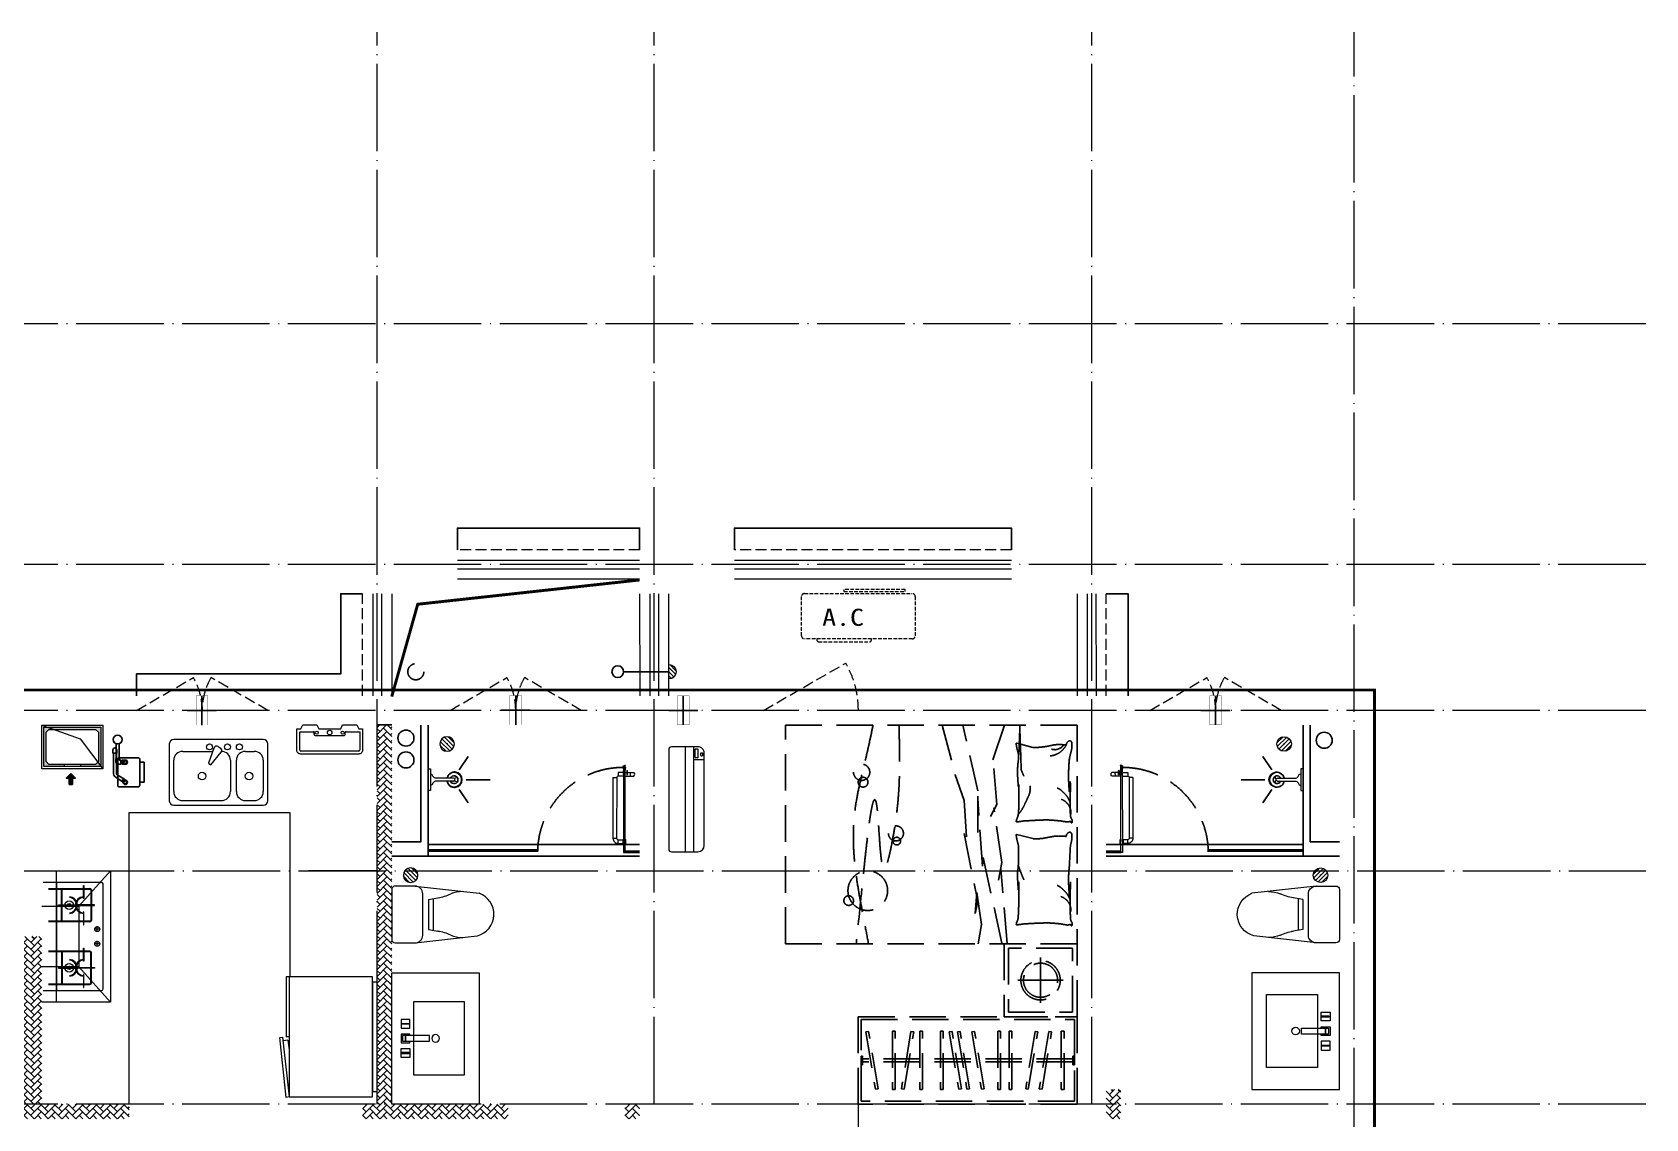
# Model space of a CAD drawing. Extents: x 27938 to 983267, y -209821 to 1628073.
# Drawn here: x 722151 to 733217, y -169535 to -162085 of the extents above; entities that cross this region are included whole.
import ezdxf

# ---------------------------------------------------------------- set-up
doc = ezdxf.new("R2010")
doc.units = 0
doc.header["$LTSCALE"] = 1000
doc.header["$MEASUREMENT"] = 0
for name, pattern in [('A户型$0$DASH', [0.35, 0.25, -0.1]), ('DASH', [0.35, 0.25, -0.1]), ('DOTE', [2.42, 2, -0.2, 0.02, -0.2])]:
    doc.linetypes.add(name, pattern=pattern)
for name, color, linetype in [('$RECOVER_210609100354-13', 7, 'Continuous'), ('$RECOVER_210609100354-32', 7, 'Continuous'), ('3.5方案汇报，与郭总、侯月琴确定户型_t8$0$2020.03.04 -1安徽标准化洋房户型(UA）_t8_t8$0$看线', 154, 'Continuous'), ('5fur', 250, 'Continuous'), ('AH-FURNITURE', 1, 'Continuous'), ('IP-bath&kitchen-JOHNSON', 4, 'Continuous'), ('P-bath&kitchen-JOHNSON', 4, 'Continuous'), ('VPIPE-中水', 122, 'Continuous'), ('VPIPE-凝结', 150, 'Continuous'), ('VPIPE-雨水', 4, 'DASH'), ('保温', 6, 'Continuous'), ('建筑-排气道', 9, 'Continuous'), ('机电标识类', 1, 'Continuous'), ('看线', 251, 'Continuous')]:
    doc.layers.add(name, color=color, linetype=linetype)
for name, color, linetype, lineweight in [('DOTE', 19, 'DOTE', 9), ('LVTRY', 1, 'Continuous', 13), ('PUB_HATCH', 8, 'Continuous', 9), ('WINDOW', 144, 'Continuous', 15), ('平面-栏杆', 135, 'Continuous', 15), ('平面-看线', 45, 'Continuous', 15), ('平面-空调室内机', 176, 'Continuous', 9), ('平面-空调预留孔', 173, 'Continuous', 15), ('空调', 76, 'Continuous', 13), ('立面-洞口示意', 152, 'Continuous', 13)]:
    doc.layers.add(name, color=color, linetype=linetype, lineweight=lineweight)
doc.styles.add('DIM_FONT', font='SIMPLEX.shx', dxfattribs={"width": 0.56})
doc.styles.add('黑体', font='')
doc.styles.get('黑体').set_extended_font_data('SimHei')
pattern_1 = [(45, (0, 0), (0, 47.4157523), [100.584, -33.528]), (135, (23.708, 23.708), (3e-15, 47.4157523), [100.584, -33.528])]

# ---------------------------------------------------------------- blocks, each defined once
blk = doc.blocks.new('GFDGDGRDGRDG')
at = {"layer": 'DOTE', "linetype": 'DOTE', "ltscale": 0.3}
for p, q in [((617694, 368758), (617694, 376108)), ((619594, 368758), (619594, 376108)), ((622594, 368758), (622594, 376108)), ((624394, 360558), (624394, 376108)), ((626394, 374108), (573594, 374108)), ((626394, 372458), (573594, 372458)), ((626394, 371458), (573594, 371458)), ((573594, 370358), (626394, 370358)), ((626394, 368758), (573594, 368758)), ((620994, 360558), (620994, 368758))]:
    blk.add_line(p, q, dxfattribs=at)
blk = doc.blocks.new('rrrrrrrrrrrra')
for p, q in [((-112, 459), (-112, 324)), ((253, 484), (-87, 484)), ((278, 324), (278, 459)), ((-112, 324), (-64, -103)), ((-59, 271), (224, 271)), ((-21, 232), (-34, 154)), ((186, 232), (-21, 232)), ((186, 232), (199, 154)), ((278, 324), (228, -116)), ((191, 200), (-26, 200))]:
    blk.add_line(p, q)
for centre, radius, start, end in [((-87, 459), 25, 90, 180), ((253, 459), 25, 0, 90), ((-59, 324), 53.3, 180, 270), ((224, 324), 53.3, 270, 0), ((-323, 210), 294, 333.5369, 351.4828), ((488, 210), 294, 188.5172, 206.4631), ((149, -3), 224, 158.5202, 180), ((16, -3), 224, 0, 21.4798), ((84, -64), 153, 195.0773, 340.1181)]:
    blk.add_arc(centre, radius, start, end)
blk = doc.blocks.new('A$C1E0F638F')
for points in [[(500, 435), (500, 85), (0, 85), (0, 435)], [(270, 30), (230, 30), (230, 195), (270, 195)], [(120, 0), (180, 0), (180, 60), (120, 60)], [(147, 55), (153, 55), (153, 5), (147, 5)], [(230, 30), (270, 30), (270, 10), (230, 10)], [(380, 0), (320, 0), (320, 60), (380, 60)], [(353, 55), (347, 55), (347, 5), (353, 5)]]:
    blk.add_lwpolyline(points, close=True)
blk.add_lwpolyline([(270, 60), (280, 60), (280, 0), (220, 0), (220, 60), (230, 60)])
blk.add_circle((250, 236), 26)
blk = doc.blocks.new('$lvtry$00000171')
for p, q in [((-74, 11), (-11, 74)), ((-70, -27), (27, 70)), ((-53, -53), (53, 53)), ((-27, -70), (70, 27)), ((11, -74), (74, -11))]:
    blk.add_line(p, q)
blk.add_circle((0, 0), 75)
blk.add_point((0, 0))
blk = doc.blocks.new('135')
blk.add_hatch(color=256).paths.add_polyline_path([(5, 2), (4, -1), (-5, 2), (-4, 5)])
for p, q in [((-6, 19), (-3, 19)), ((-3, 19), (-6, 19)), ((-6, 3), (5, -2)), ((-6, 3), (-5, 3)), ((-5, 11), (-5, 31)), ((5, 11), (-5, 11)), ((5, 10), (-5, 10)), ((-5, 3), (-4, 6)), ((-4, 6), (5, 2)), ((0, 0), (0, 39)), ((6, 19), (3, 19)), ((3, 19), (6, 19)), ((4, -1), (5, 2)), ((5, 11), (5, 32)), ((4, -1), (6, -2))]:
    blk.add_line(p, q)
for centre, radius, start, end in [((6, 16), 13.5, 151.0147, 204.8403), ((13, 4), 20.5, 163.0924, 182.0012), ((-6, 4), 1, 184.2275, 248.4661), ((-5, 22), 0.5, 335.7643, 151.0147), ((4, 18), 9.42, 155.7643, 171.9773), ((9, 15), 14.6, 166.278, 198.0953), ((14, 4), 19.5, 163.7443, 182.5269), ((-5, 3), 0.5, 181.9385, 247.2597), ((5, 22), 0.5, 29.8425, 204.574), ((-6, 17), 11.7, 10.475, 24.574), ((-6, 15), 12.4, 338.6449, 16.0476), ((29, 7), 24, 172.9439, 199.2318), ((-6, 16), 13.4, 334.9111, 29.8425), ((26, 6), 20.6, 169.1454, 199.9526), ((6, -1), 1.17, 247.4597, 19.9526), ((6, -1), 0.5, 247.4597, 19.2318)]:
    blk.add_arc(centre, radius, start, end)
blk.add_open_spline([(-5, 31), (-4, 31), (-2, 33), (1, 29), (3, 31), (5, 32)], degree=3, knots=[0, 0, 0, 0, 3.066329, 6.218313, 11.124135, 11.124135, 11.124135, 11.124135])
blk = doc.blocks.new('SDFAWERAWER')
at = {"layer": 'LVTRY', "color": 1}
for p, q in [((593988, -1242191), (593978, -1242214)), ((594017, -1242203), (593988, -1242191)), ((594016, -1242220), (594027, -1242193)), ((594023, -1242211), (594030, -1242194)), ((594027, -1242193), (594033, -1242195)), ((594030, -1242194), (594031, -1242197)), ((593941, -1242210), (593784, -1242595)), ((593965, -1242220), (593807, -1242604)), ((593941, -1242210), (593965, -1242220)), ((594007, -1242226), (593978, -1242214)), ((594016, -1242220), (594022, -1242223)), ((594026, -1242204), (594018, -1242222)), ((594018, -1242222), (594021, -1242220)), ((594025, -1242211), (594021, -1242220)), ((594023, -1242221), (594022, -1242223)), ((594022, -1242223), (594024, -1242222)), ((594024, -1242221), (594024, -1242222)), ((594025, -1242211), (594031, -1242197)), ((594028, -1242234), (594078, -1242255)), ((594032, -1242197), (594033, -1242195)), ((594033, -1242195), (594034, -1242197)), ((594034, -1242198), (594034, -1242197)), ((594047, -1242201), (594036, -1242229)), ((594036, -1242229), (594039, -1242230)), ((594037, -1242211), (594088, -1242232)), ((594039, -1242230), (594045, -1242214)), ((594039, -1242230), (594042, -1242228)), ((594042, -1242228), (594051, -1242205)), ((594050, -1242202), (594043, -1242218)), ((594047, -1242201), (594050, -1242202)), ((594050, -1242202), (594051, -1242205)), ((594057, -1242246), (594067, -1242223)), ((593784, -1242595), (593807, -1242604)), ((593803, -1242641), (593813, -1242618)), ((593813, -1242618), (593842, -1242630)), ((593842, -1242630), (593833, -1242653)), ((593845, -1242629), (593834, -1242656)), ((593848, -1242630), (593836, -1242657)), ((593845, -1242629), (593842, -1242630)), ((593848, -1242630), (593845, -1242629)), ((593847, -1242662), (593858, -1242634)), ((593850, -1242663), (593861, -1242635)), ((593858, -1242634), (593861, -1242635)), ((593861, -1242635), (593862, -1242637)), ((593803, -1242641), (593833, -1242653)), ((593834, -1242656), (593833, -1242653)), ((593836, -1242657), (593834, -1242656)), ((593847, -1242662), (593850, -1242663)), ((593852, -1242662), (593862, -1242637))]:
    blk.add_line(p, q, dxfattribs=at)
blk.add_lwpolyline([(593823, -1242717), (594046, -1242174), (594037, -1242170), (593814, -1242713)], close=True, dxfattribs=at)
blk.add_arc((594075, -1242240), 15.3, 281.7932, 33.7019, dxfattribs=at)
for centre, major_axis, start_param, end_param in [((593974, -1242224), (3.93, 9.6), 0, 1.570796), ((593817, -1242608), (13.5, 33.1), 1.570796, 3.141593), ((593817, -1242608), (3.93, 9.6), 1.570796, 3.141593)]:
    blk.add_ellipse(centre, major_axis=major_axis, ratio=1, start_param=start_param, end_param=end_param, dxfattribs=at)
at = {"layer": 'P-bath&kitchen-JOHNSON', "color": 8, "linetype": 'DASH'}
blk.add_arc((593810, -1242714), 586, 67.5369, 157.1325, dxfattribs=at)
at = {"layer": 'LVTRY', "color": 1, "xscale": -1, "rotation": 157.7329157530927}
blk.add_blockref('135', (594045, -1242162), dxfattribs=at)
blk = doc.blocks.new('A$C5DCB2F21')
at = {"layer": 'IP-bath&kitchen-JOHNSON', "color": 8}
for p, q in [((-68, -213), (-158, -275)), ((68, -213), (158, -275)), ((0, -261), (0, -425))]:
    blk.add_line(p, q, dxfattribs=at)
at = {"layer": 'IP-bath&kitchen-JOHNSON', "color": 250}
for centre, major_axis, ratio, start_param, end_param in [((0, -179), (-51, 0), 0.990052, -1.36297, 4.504563), ((0, -178), (-26.8, 0), 0.994812, -1.167677, 4.309269)]:
    blk.add_ellipse(centre, major_axis=major_axis, ratio=ratio, start_param=start_param, end_param=end_param, dxfattribs=at)
at = {"layer": 'LVTRY', "color": 1}
for p, q in [((74, 0), (-74, 0)), ((-10, -174), (-10, -49)), ((11, -174), (11, -49))]:
    blk.add_line(p, q, dxfattribs=at)
blk.add_lwpolyline([(74, 0), (74, -16), (-74, -16), (-74, 0)], dxfattribs=at)
for points in [[(-26, -31, -0.364142), (-38, -16, -0.020495)], [(-10, -49, 0.214893), (-26, -31, 7.649644)], [(11, -49, -0.21439), (26, -31, -7.649644)], [(26, -31, 0.364142), (38, -16, 0.020495)]]:
    blk.add_lwpolyline(points, format="xyb", dxfattribs=at)
blk.add_arc((0, -174), 10.5, 180, 0, dxfattribs=at)
for centre, major_axis, ratio, start_param, end_param in [((0, -181), (53.6, 0), 0.987577, 1.76809, 7.656688), ((-12, -165), (0, 1.43), 0.85, -1.570796, 4.712389), ((-12, -189), (0, 1.43), 0.85, 4.712389, 10.995574), ((12, -165), (0, 1.43), 0.85, 4.712389, 10.995574), ((12, -189), (0, 1.43), 0.85, 4.712389, 10.995574)]:
    blk.add_ellipse(centre, major_axis=major_axis, ratio=ratio, start_param=start_param, end_param=end_param, dxfattribs=at)
blk = doc.blocks.new('fgdfsdfsfssfes')
at = {"layer": '$RECOVER_210609100354-32', "color": 8}
for points in [[(575944, 371358), (575944, 370458), (575694, 370458)], [(575894, 371358), (575894, 370558), (575694, 370558)]]:
    blk.add_lwpolyline(points, dxfattribs=at)
at = {"layer": 'IP-bath&kitchen-JOHNSON'}
for p, q in [((575944, 370538), (577294, 370538)), ((575944, 370503), (576594, 370503)), ((575944, 370493), (576594, 370493)), ((576594, 370493), (576594, 370503)), ((577294, 370493), (577194, 370493)), ((577194, 370483), (577194, 370493)), ((577294, 370483), (577194, 370483)), ((575944, 370458), (577294, 370458))]:
    blk.add_line(p, q, dxfattribs=at)
at = {"layer": 'LVTRY', "color": 1}
blk.add_lwpolyline([(576294, 368858), (575694, 368858), (575694, 369658), (576294, 369658)], close=True, dxfattribs=at)
at = {"layer": 'IP-bath&kitchen-JOHNSON', "rotation": 22.25976934310711}
blk.add_blockref('SDFAWERAWER', (-443125, 1295644), dxfattribs=at)
at = {"layer": 'LVTRY', "color": 1, "xscale": -0.6666666667107826, "yscale": 0.6666666667107826}
for p in [(576074, 371228), (575824, 370328)]:
    blk.add_blockref('$lvtry$00000171', p, dxfattribs=at)
at = {"layer": 'LVTRY', "color": 1, "rotation": 90.008488524447}
blk.add_blockref('A$C5DCB2F21', (575944, 370983), dxfattribs=at)
at = {"layer": 'LVTRY', "color": 1, "extrusion": (0, 0, -1), "xscale": -1, "zscale": -1, "rotation": 270}
blk.add_blockref('rrrrrrrrrrrra', (-576178, 369976), dxfattribs=at)
at = {"layer": 'LVTRY', "color": 1, "xscale": -1, "rotation": 270}
blk.add_blockref('A$C1E0F638F', (575759, 369009), dxfattribs=at)
blk = doc.blocks.new('cvxcvxvcxvcx')
at = {"layer": '$RECOVER_210609100354-32', "color": 8}
for points in [[(581944, 371358), (581944, 370458), (582194, 370458)], [(581994, 371358), (581994, 370558), (582194, 370558)]]:
    blk.add_lwpolyline(points, dxfattribs=at)
at = {"layer": 'IP-bath&kitchen-JOHNSON'}
for p, q in [((581944, 370538), (580494, 370538)), ((580494, 370493), (580594, 370493)), ((580494, 370483), (580594, 370483)), ((580594, 370483), (580594, 370493)), ((581944, 370503), (581194, 370503)), ((581194, 370493), (581194, 370503)), ((581944, 370493), (581194, 370493)), ((581944, 370458), (580494, 370458))]:
    blk.add_line(p, q, dxfattribs=at)
at = {"layer": 'LVTRY', "color": 1}
blk.add_lwpolyline([(581594, 368758), (582194, 368758), (582194, 369658), (581594, 369658)], close=True, dxfattribs=at)
at = {"layer": 'IP-bath&kitchen-JOHNSON', "xscale": -1}
for name, p, rotation in [('A$C5DCB2F21', (581944, 370983), 269.991511475553), ('SDFAWERAWER', (1600912, 1295644), 337.7402306568928)]:
    blk.add_blockref(name, p, dxfattribs=dict(at, rotation=rotation))
at = {"layer": 'LVTRY', "color": 1, "xscale": 0.6666666667107826, "yscale": 0.6666666667107826}
for p in [(581814, 371228), (582064, 370328)]:
    blk.add_blockref('$lvtry$00000171', p, dxfattribs=at)
at = {"layer": 'LVTRY', "color": 1, "extrusion": (0, 0, -1), "zscale": -1, "rotation": 90.00000000000001}
blk.add_blockref('rrrrrrrrrrrra', (-581710, 369976), dxfattribs=at)
at = {"layer": 'LVTRY', "color": 1, "rotation": 90.00000000000001}
blk.add_blockref('A$C1E0F638F', (582129, 368959), dxfattribs=at)
blk = doc.blocks.new('VDGVDVXVE')
at = {"layer": '5fur', "linetype": 'A户型$0$DASH'}
for p, q in [((577494, 371358), (577494, 369858)), ((579494, 371358), (577494, 371358)), ((578071, 371120), (577992, 371358)), ((578175, 370906), (578276, 371358)), ((578420, 371358), (578329, 371016)), ((579494, 369858), (579494, 371358)), ((577880, 371226), (577797, 371205)), ((577910, 371234), (577880, 371226)), ((578043, 370812), (578071, 371120)), ((578329, 371016), (578269, 370840)), ((578087, 370730), (578043, 370812)), ((578142, 370389), (578175, 370856)), ((578175, 370620), (578175, 370906)), ((578175, 370856), (578175, 370620)), ((578269, 370840), (578247, 370505)), ((578010, 370416), (578065, 370790)), ((577880, 370600), (577797, 370579)), ((577910, 370607), (577880, 370600)), ((578269, 370614), (578175, 370147)), ((577972, 369858), (578016, 370372)), ((578010, 369862), (578137, 370449)), ((578032, 370295), (578010, 370416)), ((578137, 370449), (578142, 370389)), ((578181, 370209), (578148, 369989)), ((578175, 370147), (578192, 370066)), ((578192, 370066), (578181, 370209)), ((578148, 369989), (578172, 369858)), ((577494, 369358), (577494, 369858)), ((577494, 369858), (577994, 369858)), ((577494, 369858), (579494, 369858)), ((577524, 369388), (577524, 369828)), ((577524, 369828), (577964, 369828)), ((577964, 369828), (577964, 369388)), ((577994, 369858), (577994, 369358)), ((577744, 369608), (577744, 369763)), ((577744, 369608), (577589, 369608)), ((577744, 369608), (577744, 369453)), ((577744, 369608), (577899, 369608)), ((577964, 369388), (577524, 369388)), ((578994, 369358), (577494, 369358)), ((577494, 369358), (577494, 368758)), ((577994, 369358), (577494, 369358)), ((578975, 369338), (577512, 369338)), ((577512, 369338), (577512, 368778)), ((577583, 369258), (577602, 369258)), ((577583, 368858), (577583, 369258)), ((577602, 369258), (577602, 368858)), ((577669, 369254), (577688, 369257)), ((577734, 368860), (577669, 369254)), ((577688, 369257), (577753, 368863)), ((577763, 369254), (577781, 369257)), ((577828, 368860), (577763, 369254)), ((577781, 369257), (577846, 368863)), ((577941, 369258), (577960, 369258)), ((577941, 368858), (577941, 369258)), ((577960, 369258), (577960, 368858)), ((578019, 369258), (578038, 369258)), ((578019, 368858), (578019, 369258)), ((578038, 369258), (578038, 368858)), ((578131, 368863), (578196, 369257)), ((578215, 369254), (578150, 368860)), ((578196, 369257), (578215, 369254)), ((578231, 368863), (578296, 369257)), ((578314, 369254), (578249, 368860)), ((578286, 368863), (578351, 369257)), ((578296, 369257), (578314, 369254)), ((578370, 369254), (578305, 368860)), ((578351, 369257), (578370, 369254)), ((578412, 369258), (578431, 369258)), ((578412, 368858), (578412, 369258)), ((578431, 369258), (578431, 368858)), ((578553, 369258), (578572, 369258)), ((578553, 368858), (578553, 369258)), ((578572, 369258), (578572, 368858)), ((578614, 369254), (578633, 369257)), ((578679, 368860), (578614, 369254)), ((578633, 369257), (578698, 368863)), ((578741, 369258), (578759, 369258)), ((578741, 368858), (578741, 369258)), ((578759, 369258), (578759, 368858)), ((578858, 368863), (578923, 369257)), ((578942, 369254), (578877, 368860)), ((578923, 369257), (578942, 369254)), ((578975, 368778), (578975, 369338)), ((578994, 368758), (578994, 369358)), ((577522, 369088), (577512, 369088)), ((577512, 369088), (577512, 369028)), ((577522, 369028), (577522, 369088)), ((577522, 369068), (578966, 369068)), ((577522, 369048), (578966, 369048)), ((578975, 369088), (578966, 369088)), ((578966, 369088), (578966, 369028)), ((578975, 369028), (578975, 369088)), ((577512, 369028), (577522, 369028)), ((578966, 369028), (578975, 369028)), ((577602, 368858), (577583, 368858)), ((577753, 368863), (577734, 368860)), ((577846, 368863), (577828, 368860)), ((577960, 368858), (577941, 368858)), ((578038, 368858), (578019, 368858)), ((578150, 368860), (578131, 368863)), ((578249, 368860), (578231, 368863)), ((578305, 368860), (578286, 368863)), ((578431, 368858), (578412, 368858)), ((578572, 368858), (578553, 368858)), ((578698, 368863), (578679, 368860)), ((578759, 368858), (578741, 368858)), ((578877, 368860), (578858, 368863)), ((577494, 368758), (578994, 368758)), ((577512, 368778), (578975, 368778))]:
    blk.add_line(p, q, dxfattribs=at)
for centre, radius in [((578971, 371034), 55.7), ((578961, 370966), 33.5), ((578736, 370615), 51.6), ((578730, 370562), 26.2), ((578929, 370222), 136), ((579060, 370154), 33.1), ((577744, 369608), 135), ((577744, 369608), 117)]:
    blk.add_circle(centre, radius, dxfattribs=at)
for centre, radius, start, end in [((550075, 372127), 27822, 357.7806, 358.4047), ((583613, 371473), 5728, 181.2074, 183.4372), ((577544, 371237), 13.1, 63.4195, 168.7276), ((577534, 371218), 34.2, 4.4002, 63.4195), ((577619, 371222), 90.4, 168.7276, 180), ((577690, 371222), 161, 180, 188.4372), ((577832, 371243), 305, 188.4372, 195.744), ((577306, 371094), 242, 7.5469, 15.744), ((577621, 370732), 492, 90, 96.2324), ((577693, 371285), 140, 207.2036, 224.9024), ((577657, 371275), 89.9, 216.2641, 228.5571), ((577693, 371285), 140, 224.9024, 242.6012), ((577632, 371247), 52.6, 228.5571, 244.6449), ((577674, 371336), 151, 244.6449, 248.1851), ((577695, 371387), 206, 248.1851, 251.2201), ((577621, 371020), 204, 80.3156, 90), ((577646, 371245), 56.2, 251.2201, 270), ((577693, 371285), 140, 242.6012, 253.485), ((577646, 371281), 91.5, 270, 284.6851), ((577693, 371285), 140, 253.485, 264.3689), ((577507, 370351), 882, 77.8016, 80.3156), ((577761, 371523), 317, 257.8016, 261.9949), ((577808, 371862), 659, 261.9949, 267.3351), ((577781, 371271), 67.7, 267.3351, 284.0452), ((578041, 371138), 146, 173.5659, 191.5586), ((578015, 371141), 120, 162.6136, 173.5659), ((577681, 371245), 230, 342.6136, 350.5159), ((577641, 371252), 271, 350.5159, 355.9171), ((577910, 371233), 0.917, 355.9171, 104.0449), ((576419, 371010), 1133, 359.9987, 5.8567), ((577190, 371323), 739, 334.6889, 336.5156), ((577190, 371323), 739, 336.5156, 338.3423), ((577418, 371042), 484, 358.1021, 7.9608), ((576499, 371093), 1405, 355.3824, 357.2509), ((577691, 370944), 152, 169.8101, 177.4614), ((577828, 370938), 290, 177.4614, 184.8018), ((576669, 370840), 873, 0.5757, 4.8018), ((579428, 371076), 1890, 183.21, 185.3813), ((576503, 371010), 1049, 353.9133, 0), ((577748, 370738), 225, 129.0349, 136.1885), ((577637, 370875), 49.3, 118.3168, 129.0349), ((577708, 370742), 200, 113.0028, 118.3168), ((578088, 370924), 272, 176.4448, 184.0828), ((583611, 370853), 5719, 179.0296, 180.2865), ((577834, 370929), 62.9, 7.224, 19.2137), ((579112, 370882), 1216, 175.3824, 177.3904), ((577635, 370755), 99.2, 143.9136, 164.0648), ((576048, 370834), 1494, 358.0921, 0.5757), ((577761, 370746), 234, 152.7604, 159.1397), ((577621, 370818), 76.8, 141.6114, 152.7604), ((577635, 370755), 99.2, 126.1766, 143.9136), ((577868, 370623), 392, 136.1885, 141.6114), ((577635, 370755), 99.2, 108.4397, 126.1766), ((577874, 370909), 58, 184.0828, 200.6743), ((578294, 371067), 507, 200.6743, 204.3265), ((579137, 371449), 1432, 204.3265, 206.4985), ((578135, 370949), 313, 206.4985, 212.135), ((579057, 370830), 1164, 180.2865, 183.574), ((577556, 370699), 28.9, 149.3487, 184.3025), ((577552, 370699), 25.1, 184.3025, 201.7883), ((577532, 370691), 3.42, 201.7883, 250.436), ((577485, 370741), 53.9, 329.3487, 354.7408), ((577532, 370690), 2.32, 250.436, 11.8931), ((577538, 370691), 4.28, 111.9904, 191.8931), ((577635, 370755), 99.2, 164.0648, 184.2159), ((577542, 370681), 15.6, 68.579, 111.9904), ((576721, 370812), 821, 354.7408, 358.0921), ((577560, 370726), 32.8, 248.579, 278.1335), ((577530, 370937), 246, 278.1335, 282.1095), ((577623, 370502), 198, 97.6809, 102.1095), ((577719, 369794), 913, 93.3687, 97.6809), ((577705, 370028), 679, 88.3669, 93.3687), ((577685, 369342), 1365, 86.945, 88.3669), ((577031, 357089), 13636, 86.4951, 86.945), ((577845, 370378), 321, 80.0016, 86.4951), ((578487, 371170), 729, 212.135, 215.8263), ((578041, 370767), 146, 183.574, 192.869), ((577943, 370745), 45.3, 192.869, 207.2841), ((577904, 370714), 19.3, 260.0016, 286.6978), ((577834, 370689), 76.7, 16.2212, 27.2841), ((577824, 370686), 87.5, 7.1204, 16.2212), ((577909, 370696), 1.32, 286.6978, 7.1204), ((577619, 370595), 90.4, 168.7276, 180), ((577690, 370595), 161, 180, 188.4372), ((577544, 370610), 13.1, 63.4195, 168.7276), ((577534, 370592), 34.2, 4.4002, 63.4195), ((577621, 370105), 492, 90, 96.2324), ((577621, 370393), 204, 80.3156, 90), ((577507, 369725), 882, 77.8016, 80.3156), ((577761, 370897), 317, 257.8016, 261.9949), ((577808, 371235), 659, 261.9949, 267.3351), ((577781, 370645), 67.7, 267.3351, 284.0452), ((577681, 370619), 230, 342.6136, 350.5159), ((577641, 370626), 271, 350.5159, 355.9171), ((577910, 370606), 0.917, 355.9171, 104.0449), ((577832, 370616), 305, 188.4372, 195.744), ((573421, 370261), 4127, 1.8085, 3.794), ((579559, 370473), 1664, 178.0949, 183.4179), ((578015, 370514), 120, 162.6136, 173.5659), ((576869, 370301), 683, 0, 7.5469), ((577190, 370613), 739, 338.3423, 340.572), ((577190, 370613), 739, 340.572, 342.8018), ((577673, 370327), 230, 357.2509, 11.5586), ((571337, 370110), 6204, 0.3954, 1.5943), ((577828, 370269), 290, 177.4614, 184.8018), ((576503, 370301), 1049, 353.9133, 0), ((577637, 370206), 49.3, 118.3168, 129.0349), ((577708, 370074), 200, 113.0028, 118.3168), ((577190, 370613), 739, 334.6889, 336.5156), ((577190, 370613), 739, 336.5156, 338.3423), ((583611, 370185), 5719, 179.0296, 180.2865), ((576840, 370196), 1057, 1.7316, 4.6547), ((579112, 370173), 1216, 175.3824, 177.3904), ((576499, 370384), 1405, 355.3824, 357.2509), ((576669, 370172), 873, 0.5757, 4.8018), ((577635, 370087), 99.2, 143.9136, 164.0648), ((577020, 370246), 529, 349.8101, 353.9133), ((576048, 370166), 1494, 358.0921, 0.5757), ((577761, 370078), 234, 152.7604, 159.1397), ((577621, 370150), 76.8, 141.6114, 152.7604), ((577635, 370087), 99.2, 126.1766, 143.9136), ((577868, 369955), 392, 136.1885, 141.6114), ((577635, 370087), 99.2, 108.4397, 126.1766), ((577748, 370070), 225, 129.0349, 136.1885), ((579057, 370162), 1164, 180.2865, 183.574), ((577485, 370035), 53.9, 329.3487, 354.7408), ((577635, 370087), 99.2, 164.0648, 184.2159), ((574911, 370165), 2631, 357.0635, 358.9353), ((578880, 370113), 985, 181.3643, 184.9405), ((577943, 370038), 45.3, 192.869, 207.2841), ((577556, 369993), 28.9, 149.3487, 184.3025), ((577552, 369993), 25.1, 184.3025, 201.7883), ((577532, 369985), 3.42, 201.7883, 250.436), ((577532, 369984), 2.32, 250.436, 11.8931), ((577538, 369985), 4.28, 111.9904, 191.8931), ((577542, 369974), 15.6, 68.579, 111.9904), ((577560, 370019), 32.8, 248.579, 278.1335), ((577530, 370231), 246, 278.1335, 282.1095), ((577623, 369796), 198, 97.6809, 102.1095), ((577719, 369088), 913, 93.3687, 97.6809), ((577705, 369322), 679, 88.3669, 93.3687), ((577685, 368635), 1365, 86.945, 88.3669), ((577031, 356383), 13636, 86.4951, 86.945), ((577845, 369672), 321, 80.0016, 86.4951), ((577904, 370007), 19.3, 260.0016, 286.6978), ((577834, 369982), 76.7, 16.2212, 27.2841), ((577824, 369979), 87.5, 7.1204, 16.2212), ((577909, 369990), 1.32, 286.6978, 7.1204)]:
    blk.add_arc(centre, radius, start, end, dxfattribs=at)
for points, knots in [([(578715, 371358), (578708, 371085), (578700, 370828), (578837, 370202), (578872, 371358), (578950, 370404), (579008, 369858)], [0, 0, 0, 0, 692.785923, 915.160849, 1290.08623, 2337.669759, 2337.669759, 2337.669759, 2337.669759]), ([(578893, 371358), (578938, 371129), (579093, 370617), (578994, 370234), (578924, 369858)], [0, 0, 0, 0, 470.099243, 1589.098475, 1589.098475, 1589.098475, 1589.098475])]:
    blk.add_open_spline(points, degree=3, knots=knots, dxfattribs=at)
blk = doc.blocks.new('A$C001338C2')
for p, q in [((845, 304), (55, 304)), ((109, 215), (109, 304)), ((0, 249), (0, 22)), ((900, 22), (900, 249)), ((22, 0), (878, 0))]:
    blk.add_line(p, q)
at = {"lineweight": 5}
for p, q in [((900, 215), (0, 215)), ((900, 143), (0, 143))]:
    blk.add_line(p, q, dxfattribs=at)
for points in [[(73, 275), (57, 275, -0.414214), (51, 281), (51, 283, -0.414214), (57, 289), (73, 289, -0.414214), (79, 283), (79, 281, -0.414214)], [(89, 226), (22, 226, -0.414214), (17, 232), (17, 243, -0.414214), (22, 249), (89, 249, -0.414214), (95, 243), (95, 232, -0.414214)]]:
    blk.add_lwpolyline(points, format="xyb", close=True)
for centre, radius, start, end in [((55, 249), 55, 90, 180), ((845, 249), 55, 360, 90), ((22, 22), 22, 180, 270), ((878, 22), 22, 270, 360)]:
    blk.add_arc(centre, radius, start, end)
blk = doc.blocks.new('dongkong')
blk.add_wipeout([(-603756, 210771), (-603756, 210571), (-603836, 210571), (-603836, 210771)])
at = {"layer": '机电标识类', "color": 250, "linetype": 'DASH', "ltscale": 400}
for p, q in [((-603796, 210771), (-603796, 210571)), ((-603896, 210671), (-603696, 210671))]:
    blk.add_line(p, q, dxfattribs=at)
at = {"layer": '空调', "color": 6, "linetype": 'DASH', "const_width": 2}
blk.add_lwpolyline([(-603756, 210771), (-603756, 210571), (-603836, 210571), (-603836, 210771)], close=True, dxfattribs=at)
blk = doc.blocks.new('VDVDVDCZSCCS')
at = {"layer": '保温', "linetype": 'ByBlock', "ltscale": 10}
h = blk.add_hatch(dxfattribs=at)
h.set_pattern_fill('AR-HBONE', color=251, scale=55)
h.set_pattern_definition(pattern_1)
h.paths.add_polyline_path([(554117, 373624), (554116, 371024), (554017, 371024), (554017, 373624)])
h = blk.add_hatch(dxfattribs=at)
h.set_pattern_fill('AR-HBONE', color=251, scale=55)
h.set_pattern_definition(pattern_1)
h.paths.add_polyline_path([(551717, 372174), (551716, 370924), (551516, 370924), (551517, 372174)])
h = blk.add_hatch(dxfattribs=at)
h.set_pattern_fill('AR-HBONE', color=251, scale=55)
h.set_pattern_definition(pattern_1)
h.paths.add_polyline_path([(551716, 370924), (551716, 371024), (552316, 371024), (552316, 370924)])
h = blk.add_hatch(dxfattribs=at)
h.set_pattern_fill('AR-HBONE', color=251, scale=55)
h.set_pattern_definition(pattern_1)
edge = h.paths.add_edge_path()
edge.add_line((553917, 370924), (553917, 371024))
edge.add_line((553918, 371024), (554916, 371024))
edge.add_line((554916, 371024), (554916, 370924))
edge.add_line((554916, 370924), (553917, 370924))
h = blk.add_hatch(dxfattribs=at)
h.set_pattern_fill('AR-HBONE', color=251, scale=55)
h.set_pattern_definition(pattern_1)
h.paths.add_polyline_path([(555716, 370924), (555716, 371024), (555816, 371024), (555816, 370924)])
h = blk.add_hatch(dxfattribs=at)
h.set_pattern_fill('AR-HBONE', color=251, scale=55)
h.set_pattern_definition(pattern_1)
h.paths.add_polyline_path([(559016, 370924), (559016, 371124), (559116, 371124), (559116, 370924)])
at = {"layer": '保温', "color": 251, "linetype": 'ByBlock', "ltscale": 10}
blk.add_line((554117, 373624), (554017, 373624), dxfattribs=at)
blk = doc.blocks.new('A$C60D053AF')
at = {"layer": 'AH-FURNITURE', "color": 8}
for p, q in [((233, -90), (128, -90)), ((233, -110), (128, -110)), ((193, -71), (328, -71)), ((193, -91), (328, -91)), ((342, -97), (370, -143)), ((356, -83), (384, -129)), ((245, -129), (245, -122)), ((265, -129), (265, -122)), ((255, -281), (255, -251)), ((255, -281), (393, -281)), ((393, -281), (393, -251))]:
    blk.add_line(p, q, dxfattribs=at)
for points in [[(170, -68, 1), (170, -94), (193, -94), (193, -68)], [(234, -251), (414, -251, 0.414214), (424, -241), (424, -111, 0.414214), (414, -101), (234, -101, 0.414214), (224, -111), (224, -241, 0.414214)], [(268, -122), (268, -107, 0.414214), (248, -87), (233, -87), (233, -113), (242, -113), (242, -122)], [(242, -152, 1), (268, -152), (268, -129), (242, -129)], [(384, -161, 1), (402, -143), (386, -127), (368, -145)]]:
    blk.add_lwpolyline(points, format="xyb", close=True, dxfattribs=at)
for centre, radius in [((100, -100), 30), ((255, -152), 15), ((255, -152), 10), ((393, -152), 15), ((393, -152), 10)]:
    blk.add_circle(centre, radius, dxfattribs=at)
for radius in [40, 20]:
    blk.add_arc((328, -111), radius, 45, 90, dxfattribs=at)
blk = doc.blocks.new('*U67')
h = blk.add_hatch(color=5)
h.set_gradient(color1=(0, 0, 255), rotation=180, tint=1)
h.paths.add_polyline_path([(0, 0), (-6.35, -6.35), (-6.35, -2.159), (-15, -2.159), (-15, 2.159), (-6.35, 2.159), (-6.35, 6.35)])
at = {"color": 0, "linetype": 'Continuous'}
blk.add_lwpolyline([(0, 0), (-6.35, -6.35), (-6.35, -2.159), (-15, -2.159), (-15, 2.159), (-6.35, 2.159), (-6.35, 6.35)], close=True, dxfattribs=at)
blk = doc.blocks.new('sgrsefv')
at = {"layer": 'PUB_HATCH'}
blk.add_hatch(color=256, dxfattribs=at).paths.add_polyline_path([(1112933, 840916), (1112933, 840646), (1113073, 840646), (1113073, 840661), (1112968, 840661), (1112948, 840681), (1112948, 840881), (1112968, 840901), (1113288, 840901), (1113308, 840881), (1113308, 840681), (1113288, 840661), (1113183, 840661), (1113183, 840646), (1113323, 840646), (1113323, 840916)])
at = {"layer": 'LVTRY', "color": 1}
for p, q in [((1113073, 840661), (1113073, 840646)), ((1113183, 840661), (1113183, 840646))]:
    blk.add_line(p, q, dxfattribs=at)
for points in [[(1112918, 840931), (1113338, 840931), (1113338, 840631), (1112918, 840631)], [(1112933, 840916), (1113323, 840916), (1113323, 840646), (1112933, 840646)], [(1113288, 840661), (1112968, 840661), (1112948, 840681), (1112948, 840881), (1112968, 840901), (1113288, 840901), (1113308, 840881), (1113308, 840681), (1113288, 840661)]]:
    blk.add_lwpolyline(points, close=True, dxfattribs=at)
at = {"layer": '立面-洞口示意'}
blk.add_lwpolyline([(1112918, 840931), (1113182, 840837), (1113338, 840631)], dxfattribs=at)
at = {"layer": '建筑-排气道', "xscale": -5, "yscale": 5, "zscale": 5, "rotation": 270}
blk.add_blockref('*U67', (1113118, 840599), dxfattribs=at)
blk = doc.blocks.new('rtyg7uyhg')
at = {"layer": 'LVTRY'}
for p, q in [((194235, 45489), (193621, 45489)), ((193590, 45458), (193590, 45069)), ((193682, 45407), (193888, 45407)), ((193896, 45430), (193858, 45326)), ((193875, 45316), (193946, 45401)), ((193926, 45440), (193940, 45432)), ((194112, 45407), (194173, 45407)), ((194265, 45069), (194265, 45458)), ((193621, 45131), (193621, 45346)), ((193858, 45326), (193875, 45316)), ((194010, 45346), (194010, 45131)), ((194051, 45131), (194051, 45346)), ((194235, 45346), (194235, 45131)), ((193621, 45039), (194235, 45039)), ((193948, 45069), (193682, 45069)), ((194173, 45069), (194112, 45069))]:
    blk.add_line(p, q, dxfattribs=at)
for centre, radius in [((193866, 45438), 20.5), ((193989, 45438), 20.5), ((194071, 45438), 20.5), ((193815, 45238), 25.6), ((194137, 45238), 25.6)]:
    blk.add_circle(centre, radius, dxfattribs=at)
for centre, radius, start, end in [((193621, 45458), 30.7, 90, 180), ((194235, 45458), 30.7, 360, 90), ((193682, 45346), 61.4, 90, 180), ((193916, 45423), 20.5, 60, 159.4623), ((193930, 45414), 20.5, 320.5377, 60), ((193948, 45346), 61.4, 360, 90), ((194112, 45346), 61.4, 90, 180), ((194173, 45346), 61.4, 360, 90), ((193621, 45069), 30.7, 180, 270), ((193682, 45131), 61.4, 180, 270), ((193948, 45131), 61.4, 270, 360), ((194112, 45131), 61.4, 180, 270), ((194173, 45131), 61.4, 270, 360), ((194235, 45069), 30.7, 270, 360)]:
    blk.add_arc(centre, radius, start, end, dxfattribs=at)
at = {"layer": 'LVTRY', "style": 'DIM_FONT', "width": 0.8, "flags": 9}
for tag in ['YSIZE', 'XSIZE']:
    blk.add_attdef(tag, (193928, 45488), '', height=0.5, rotation=90, dxfattribs=at)
blk = doc.blocks.new('A-Kitchen-7')
at = {"layer": 'LVTRY'}
for p, q in [((-519, 780), (-7, 834)), ((-7, 834), (-4, 811)), ((-515, 756), (-519, 780)), ((-4, 811), (-515, 756)), ((515, 756), (-515, 756)), ((-515, 756), (-515, 40)), ((-486, 761), (-485, 756)), ((-29, 767), (-112, 756)), ((-29, 767), (-35, 806)), ((515, 780), (0, 780)), ((0, 756), (0, 780)), ((515, 756), (515, 780)), ((515, 40), (515, 756)), ((-515, 40), (515, 40))]:
    blk.add_line(p, q, dxfattribs=at)
blk.add_lwpolyline([(-469, 40), (-469, 0), (469, 0), (469, 40)], close=True, dxfattribs=at)
blk = doc.blocks.new('FRSDFDGDGDRGDR')
at = {"layer": '平面-空调预留孔'}
for p, q in [((699612, 775044), (699612, 775441)), ((699619, 775448), (699746, 775448)), ((699727, 775349), (699740, 775349)), ((699746, 775448), (699746, 775355)), ((699720, 775342), (699720, 775143)), ((699727, 775136), (699740, 775136)), ((699746, 775130), (699746, 775037)), ((699746, 775037), (699619, 775037))]:
    blk.add_line(p, q, dxfattribs=at)
blk.add_lwpolyline([(699766, 775167), (699793, 775154), (699793, 775057), (699766, 775044), (699766, 775018), (699619, 775018, -0.414214), (699593, 775044), (699593, 775441, -0.414214), (699619, 775468), (699766, 775468), (699766, 775441), (699793, 775428), (699793, 775332), (699766, 775318)], format="xyb", close=True, dxfattribs=at)
for centre, radius in [((699740, 775243), 15.8), ((699740, 775332), 10.6), ((699740, 775154), 10.6)]:
    blk.add_circle(centre, radius, dxfattribs=at)
for centre, start, end in [((699619, 775441), 90, 180), ((699727, 775342), 90, 180), ((699740, 775355), 270, 360), ((699727, 775143), 180, 270), ((699740, 775130), 0, 90), ((699619, 775044), 180, 270)]:
    blk.add_arc(centre, 6.6, start, end, dxfattribs=at)
blk = doc.blocks.new('vcxvcdfvdxv')
at = {"layer": 'LVTRY', "color": 251}
for p, q in [((582294, 370358), (582764, 370358)), ((582394, 369458), (582394, 370358)), ((582548, 370115), (582764, 370358)), ((582764, 370358), (582764, 369458)), ((582294, 370115), (582548, 370115)), ((582548, 370115), (582548, 369700)), ((582548, 369700), (582294, 369700)), ((582764, 369458), (582548, 369700)), ((582764, 369458), (582294, 369458))]:
    blk.add_line(p, q, dxfattribs=at)
at = {"layer": 'LVTRY'}
for p, q in [((582704, 370278), (582304, 370278)), ((582394, 370268), (582394, 369548)), ((582579, 370168), (582579, 370258)), ((582579, 370258), (582583, 370258)), ((582583, 370258), (582583, 370168)), ((582714, 369548), (582714, 370268)), ((582339, 370238), (582624, 370238)), ((582339, 370233), (582624, 370233)), ((582429, 370018), (582429, 370228)), ((582434, 370018), (582434, 370228)), ((582583, 370168), (582579, 370168)), ((582629, 370228), (582629, 370018)), ((582634, 370228), (582634, 370018)), ((582394, 369700), (582394, 370115)), ((582409, 370126), (582536, 370126)), ((582409, 370121), (582409, 370126)), ((582536, 370121), (582409, 370121)), ((582654, 370126), (582526, 370126)), ((582526, 370126), (582526, 370121)), ((582526, 370121), (582654, 370121)), ((582536, 370126), (582536, 370121)), ((582583, 370078), (582579, 370078)), ((582579, 370078), (582579, 369988)), ((582583, 369988), (582583, 370078)), ((582654, 370121), (582654, 370126)), ((582624, 370013), (582339, 370013)), ((582624, 370008), (582339, 370008)), ((582579, 369988), (582583, 369988)), ((582693, 369958), (582654, 369958)), ((582674, 369939), (582674, 369978)), ((582624, 369808), (582339, 369808)), ((582579, 369738), (582579, 369828)), ((582579, 369828), (582583, 369828)), ((582583, 369828), (582583, 369738)), ((582693, 369858), (582654, 369858)), ((582674, 369839), (582674, 369878)), ((582624, 369803), (582339, 369803)), ((582536, 369696), (582409, 369696)), ((582409, 369696), (582409, 369691)), ((582429, 369798), (582429, 369588)), ((582434, 369798), (582434, 369588)), ((582526, 369691), (582526, 369696)), ((582526, 369696), (582654, 369696)), ((582536, 369691), (582536, 369696)), ((582583, 369738), (582579, 369738)), ((582629, 369588), (582629, 369798)), ((582634, 369588), (582634, 369798)), ((582654, 369696), (582654, 369691)), ((582339, 369583), (582624, 369583)), ((582409, 369691), (582536, 369691)), ((582654, 369691), (582526, 369691)), ((582583, 369648), (582579, 369648)), ((582579, 369648), (582579, 369558)), ((582583, 369558), (582583, 369648)), ((582304, 369538), (582704, 369538)), ((582339, 369578), (582624, 369578)), ((582579, 369558), (582583, 369558))]:
    blk.add_line(p, q, dxfattribs=at)
blk.add_lwpolyline([(582894, 368758), (582894, 370758), (583994, 370758), (583994, 369632)], dxfattribs=at)
for centre, radius in [((582481, 370123), 29.7), ((582481, 370123), 11.7), ((582674, 369958), 17), ((582674, 369858), 17), ((582481, 369693), 29.7), ((582481, 369693), 11.7)]:
    blk.add_circle(centre, radius, dxfattribs=at)
for centre, radius, start, end in [((582404, 370268), 10, 90, 180), ((582704, 370268), 10, 0, 90), ((582439, 370228), 10, 90, 180), ((582439, 370228), 5, 90, 180), ((582481, 370123), 56.7, 2.2742, 87.7258), ((582481, 370123), 52.2, 2.4704, 87.5296), ((582581, 370123), 56.7, 92.2742, 177.7258), ((582581, 370123), 52.2, 92.4704, 177.5296), ((582624, 370228), 10, 0, 90), ((582624, 370228), 5, 0, 90), ((582481, 370123), 56.7, 272.2742, 357.7258), ((582481, 370123), 52.2, 272.4704, 357.5296), ((582581, 370123), 56.7, 182.2742, 267.7258), ((582581, 370123), 52.2, 182.4704, 267.5296), ((582439, 370018), 10, 180, 270), ((582439, 370018), 5, 180, 270), ((582624, 370018), 5, 270, 0), ((582624, 370018), 10, 270, 0), ((582439, 369798), 10, 90, 180), ((582624, 369798), 10, 0, 90), ((582439, 369798), 5, 90, 180), ((582481, 369693), 56.7, 2.2742, 87.7258), ((582481, 369693), 52.2, 2.4704, 87.5296), ((582581, 369693), 56.7, 92.2742, 177.7258), ((582581, 369693), 52.2, 92.4704, 177.5296), ((582624, 369798), 5, 0, 90), ((582439, 369588), 10, 180, 270), ((582439, 369588), 5, 180, 270), ((582481, 369693), 56.7, 272.2742, 357.7258), ((582481, 369693), 52.2, 272.4704, 357.5296), ((582581, 369693), 56.7, 182.2742, 267.7258), ((582581, 369693), 52.2, 182.4704, 267.5296), ((582624, 369588), 5, 270, 0), ((582624, 369588), 10, 270, 0), ((582404, 369548), 10, 180, 270), ((582704, 369548), 10, 270, 0)]:
    blk.add_arc(centre, radius, start, end, dxfattribs=at)
for name, p in [('sgrsefv', (-530625, -469573)), ('rtyg7uyhg', (389578, 325770))]:
    blk.add_blockref(name, p)
at = {"rotation": 90}
blk.add_blockref('FRSDFDGDGDRGDR', (1359511, -328434), dxfattribs=at)
at = {"xscale": -1, "rotation": 90}
blk.add_blockref('A$C60D053AF', (582714, 371358), dxfattribs=at)
at = {"layer": 'LVTRY', "color": 1, "extrusion": (0, 0, -1), "xscale": -0.7999999999883585, "yscale": 0.7999999999883585, "zscale": -0.7999999999883585, "rotation": 270}
blk.add_blockref('A-Kitchen-7', (-584594, 369220), dxfattribs=at)
blk = doc.blocks.new('gsergvr')
at = {"layer": '平面-空调预留孔', "linetype": 'DASH', "ltscale": 0.1}
for p, q in [((34075, 17176), (34075, 17166)), ((34085, 17156), (34438, 17156)), ((34448, 17166), (34448, 17176))]:
    blk.add_line(p, q, dxfattribs=at)
blk.add_lwpolyline([(34729, 17176), (33989, 17176, -0.414214), (33969, 17196), (33969, 17466, -0.414214), (33989, 17486), (34729, 17486, -0.414214), (34749, 17466), (34749, 17196, -0.414214)], format="xyb", close=True, dxfattribs=at)
blk.add_lwpolyline([(34679, 17515), (34260, 17515), (34260, 17500), (34679, 17500)], close=True, dxfattribs=at)
for centre, start, end in [((34085, 17166), 180, 270), ((34438, 17166), 270, 0)]:
    blk.add_arc(centre, 10, start, end, dxfattribs=at)
at = {"layer": '平面-空调预留孔', "color": 251, "linetype": 'DASH', "ltscale": 0.1, "true_color": 0x636466, "style": '黑体', "width": 1.2}
blk.add_text('A.C', height=117, dxfattribs=at).set_placement((34111, 17265))
blk = doc.blocks.new('rtyryrtyeeretee')
at = {"layer": '平面-空调预留孔'}
blk.add_blockref('gsergvr', (635673, 326706), dxfattribs=at)
blk = doc.blocks.new('A$C7A951E79')
at = {"layer": 'LVTRY'}
for p, q in [((-7, 49), (-49, 7)), ((0, 28), (-47, -18)), ((0, 0), (-35, -35)), ((0, -71), (0, 71)), ((0, -28), (-18, -47))]:
    blk.add_line(p, q, dxfattribs=at)
blk.add_arc((0, 0), 49.9, 89.9757, 269.9757, dxfattribs=at)
blk.add_point((0, 0), dxfattribs=at)
blk = doc.blocks.new('GFGDGDGDGDRGDSAED')
at = {"xscale": -1, "rotation": 0.04863572547137984}
blk.add_blockref('A$C7A951E79', (726517, 605614), dxfattribs=at)

msp = doc.modelspace()

# ---------------------------------------------------------------- linework, layer by layer
at = {"layer": '$RECOVER_210609100354-13', "color": 251}
msp.add_line((724516.6, -167834.8), (724046.4, -167834.8), dxfattribs=at)
at = {"layer": 'VPIPE-中水', "linetype": 'Continuous'}
for centre in [(724714.1, -166924.8), (731011.5, -166939.8), (724714.1, -167074.8)]:
    msp.add_circle(centre, 55, dxfattribs=at)
at = {"layer": 'VPIPE-凝结', "ltscale": 0.1}
msp.add_line((726206.6, -166469.3), (726516.8, -166469.3), dxfattribs=at)
at = {"layer": 'VPIPE-凝结'}
msp.add_circle((726166.6, -166469.3), 40, dxfattribs=at)
at = {"layer": 'VPIPE-雨水'}
msp.add_circle((724781.6, -166469.8), 55, dxfattribs=at)
at = {"layer": 'WINDOW', "color": 250, "linetype": 'DASH', "ltscale": 0.3}
msp.add_lwpolyline([(727166.7, -166734.8), (727729.8, -166410.2, -0.1314846), (727816.7, -166734.8)], format="xyb", dxfattribs=at)
at = {"layer": '平面-栏杆'}
for points in [[(725066.5, -165704.8), (726316.6, -165704.5)], [(726966.6, -165704.8), (728866.6, -165704.5)], [(725066.5, -165764.8), (726316.6, -165764.5)], [(726966.6, -165764.8), (728866.6, -165764.5)], [(724486.9, -165934.8), (724486.6, -166634.8)], [(724546.9, -165934.8), (724546.6, -166634.8)], [(726386.6, -165934.8), (726386.9, -166634.8)], [(726446.6, -165934.8), (726446.9, -166634.8)], [(729386.3, -165934.8), (729386.6, -166634.8)], [(729446.3, -165934.8), (729446.6, -166634.8)]]:
    msp.add_lwpolyline(points, dxfattribs=at)
at = {"layer": '平面-看线', "linetype": 'DASH', "ltscale": 0.3}
for p, q in [((724416.6, -166634.8), (724416.9, -165934.8)), ((729516.6, -166634.8), (729516.3, -165934.8))]:
    msp.add_line(p, q, dxfattribs=at)
for points in [[(726316.6, -165634.8), (725066.5, -165634.8)], [(728866.6, -165634.8), (726966.6, -165634.8)]]:
    msp.add_lwpolyline(points, dxfattribs=at)
at = {"layer": '平面-看线'}
for points in [[(726316.6, -165834.8), (725066.5, -165834.8)], [(728866.6, -165834.8), (726966.6, -165834.8)], [(724616.9, -165934.8), (724616.6, -166634.8)], [(726316.6, -165934.8), (726316.9, -166634.8)], [(729316.3, -165934.8), (729316.6, -166634.8)]]:
    msp.add_lwpolyline(points, dxfattribs=at)
at = {"layer": '看线', "color": 202, "ltscale": 0.5}
for points in [[(726316.6, -165634.8), (726316.6, -165484.8), (725066.5, -165484.8), (725066.5, -165634.8)], [(728866.6, -165634.8), (728866.6, -165484.8), (726966.6, -165484.8), (726966.6, -165634.8)], [(729666.3, -166634.8), (729666.3, -165934.8), (729516.3, -165934.8)]]:
    msp.add_lwpolyline(points, dxfattribs=at)

# ---------------------------------------------------------------- block references
for name, p in [('rtyryrtyeeretee', (57784.7, -510125.8)), ('GFGDGDGDGDRGDSAED', (0, -772083.6))]:
    msp.add_blockref(name, p)
at = {"xscale": -1}
for name, p in [('VDGVDVXVE', (1306810.3, -538193.1)), ('cvxcvxvcxvcx', (1306810.2, -538193.1)), ('fgdfsdfsfssfes', (1306810.3, -538193.1))]:
    msp.add_blockref(name, p, dxfattribs=at)
at = {"layer": '3.5方案汇报，与郭总、侯月琴确定户型_t8$0$2020.03.04 -1安徽标准化洋房户型(UA）_t8_t8$0$看线', "ltscale": 10}
msp.add_blockref('GFDGDGRDGRDG', (106822.9, -538193.1), dxfattribs=at)
at = {"layer": '平面-空调预留孔', "xscale": 0.8000000000465648, "yscale": 0.8000000000465648, "zscale": 0.8000000000465648, "rotation": 270.0000002334302}
msp.add_blockref('A$C001338C2', (726516.6, -166984.5), dxfattribs=at)

# ---------------------------------------------------------------- next in the draw order: block references
at = {"layer": '平面-空调室内机', "ltscale": 0.3, "rotation": 180}
for p in [(119518.4, 43936), (126470.5, 43936.2)]:
    msp.add_blockref('dongkong', p, dxfattribs=at)
at = {"layer": '平面-空调室内机', "ltscale": 0.3, "xscale": -1, "rotation": 180}
msp.add_blockref('dongkong', (1329262.5, 43938.3), dxfattribs=at)

# ---------------------------------------------------------------- next in the draw order: linework, layer by layer
at = {"color": 6, "const_width": 20}
msp.add_lwpolyline([(724616.6, -166640.3), (724794.8, -166006.9), (726316.9, -165840.3)], dxfattribs=at)
at = {"layer": 'WINDOW', "color": 250, "linetype": 'DASH', "ltscale": 0.3}
for points in [[(722866.6, -166734.8), (723256.3, -166509.9, -0.1316053), (723316.6, -166734.8)], [(723766.6, -166734.8), (723376.8, -166509.9, 0.1316053), (723316.6, -166734.8)], [(725016.6, -166734.8), (725406.3, -166509.9, -0.1316053), (725466.6, -166734.8)], [(725916.6, -166734.8), (725526.8, -166509.9, 0.1316053), (725466.6, -166734.8)], [(729816.6, -166734.8), (730206.3, -166509.9, -0.1316053), (730266.6, -166734.8)], [(730716.6, -166734.8), (730326.8, -166509.9, 0.1316053), (730266.6, -166734.8)]]:
    msp.add_lwpolyline(points, format="xyb", dxfattribs=at)
at = {"layer": '看线', "color": 202, "ltscale": 0.5}
msp.add_lwpolyline([(724416.9, -165934.8), (724266.9, -165934.8), (724266.9, -166484.8), (722866.6, -166484.8), (722866.6, -166634.8)], dxfattribs=at)

# ---------------------------------------------------------------- next in the draw order: block references
for name, p in [('VDVDVDCZSCCS', (170500, -540458.5)), ('vcxvcdfvdxv', (139922.9, -538193.1))]:
    msp.add_blockref(name, p)

# ---------------------------------------------------------------- next in the draw order: block references
at = {"layer": '平面-空调室内机', "ltscale": 0.3, "xscale": -1}
msp.add_blockref('dongkong', (122820.3, -377405.5), dxfattribs=at)

# ---------------------------------------------------------------- next in the draw order: linework, layer by layer
at = {"color": 5, "linetype": 'DASH', "ltscale": 0.8, "const_width": 20}
msp.add_lwpolyline([(721976.6, -166594.8), (731356.6, -166594.8), (731356.6, -174574.8), (728426.6, -174574.8), (728426.6, -173974.8), (722256.6, -173974.8), (722256.6, -175174.8), (721506.6, -175174.8)], dxfattribs=at)
at = {"layer": '平面-看线'}
msp.add_line((726516.9, -166634.8), (726516.6, -165934.8), dxfattribs=at)

doc.saveas('drawing.dxf')
